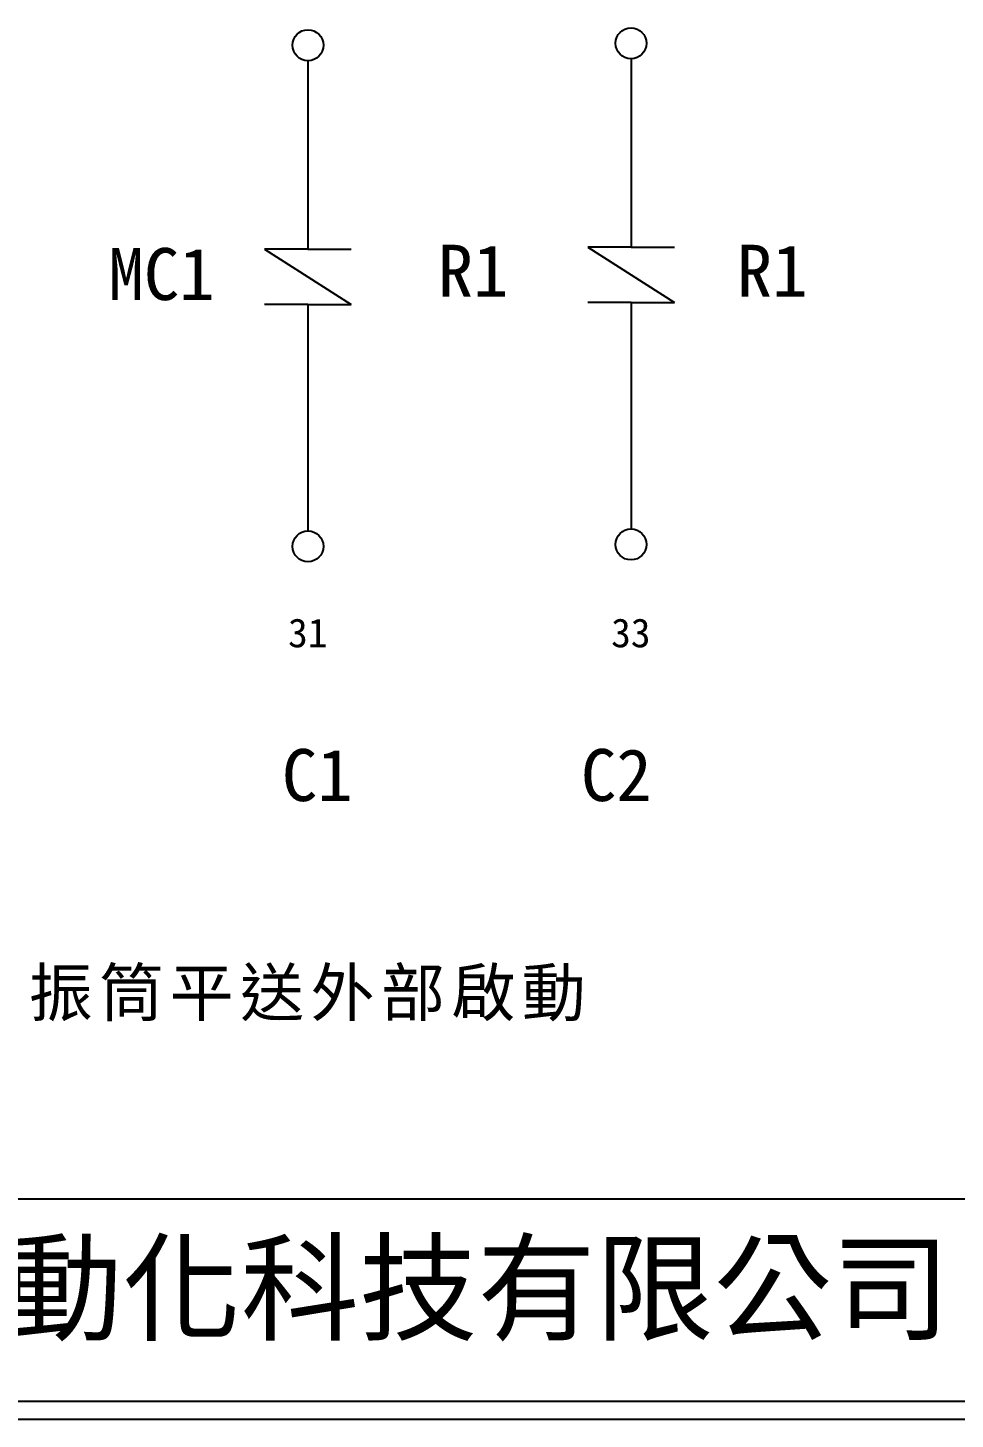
# Model space of a CAD drawing. Extents: x 10 to 297, y 3 to 207.
# Drawn here: x 74.8 to 139, y 3 to 99.3 of the extents above; entities that cross this region are included whole.
import ezdxf

# ---------------------------------------------------------------- set-up
doc = ezdxf.new("R2010")
doc.units = 0
doc.layers.get('0').update_dxf_attribs({"linetype": 'CONTINUOUS'})
doc.layers.add('圖框層', color=7, linetype='CONTINUOUS')
doc.layers.add('標尺寸層', color=3, linetype='CONTINUOUS')
doc.styles.add('STSL', font='kaiu.ttf')
doc.styles.add('標楷體', font='kaiu.ttf')

msp = doc.modelspace()

# ---------------------------------------------------------------- linework, layer by layer
for centre in [(116.533, 98.231), (94.166, 98.1), (116.533, 63.543), (94.166, 63.411)]:
    msp.add_circle(centre, 1.071)
at = {"layer": '圖框層', "color": 7}
for p, q in [((11.25, 18.25), (295.75, 18.25)), ((11.25, 4.25), (295.75, 4.25)), ((10, 3), (297, 3))]:
    msp.add_line(p, q, dxfattribs=at)
at = {"layer": '標尺寸層', "color": 7}
for p, q in [((94.166, 97.029), (94.166, 83.985)), ((116.533, 97.16), (116.533, 84.117)), ((94.166, 83.985), (91.166, 83.985)), ((91.166, 83.985), (97.166, 80.157)), ((94.166, 83.985), (97.166, 83.985)), ((94.166, 83.985), (97.166, 83.985)), ((116.533, 84.117), (113.533, 84.117)), ((113.533, 84.117), (119.533, 80.289)), ((116.533, 84.117), (119.533, 84.117)), ((116.533, 84.117), (119.533, 84.117)), ((94.166, 80.157), (91.166, 80.157)), ((94.166, 80.157), (97.166, 80.157)), ((94.166, 80.157), (97.166, 80.157)), ((94.166, 80.157), (94.166, 64.482)), ((116.533, 80.289), (113.533, 80.289)), ((116.533, 80.289), (119.533, 80.289)), ((116.533, 80.289), (119.533, 80.289)), ((116.533, 80.289), (116.533, 64.614))]:
    msp.add_line(p, q, dxfattribs=at)

# ---------------------------------------------------------------- texts
at = {"color": 0, "insert": (94.343, 34.151), "char_height": 3.25, "width": 63.05377, "attachment_point": 2, "style": '標楷體'}
msp.add_mtext('{\\T1.1;振筒平送外部啟動}', dxfattribs=at)
at = {"layer": '圖框層', "color": 4, "style": 'STSL'}
for s, height, p in [('MC1', 3.6, (80.357, 80.462)), ('R1', 3.6, (103.156, 80.687)), ('R1', 3.6, (123.859, 80.687)), ('31', 2, (92.793, 56.426)), ('33', 2, (115.162, 56.426)), ('C1', 3.6, (92.361, 45.785)), ('C2', 3.6, (113.064, 45.785)), ('泓陞自動化科技有限公司', 6, (48.604, 9.076))]:
    msp.add_text(s, height=height, dxfattribs=at).set_placement(p)

doc.saveas('drawing.dxf')
